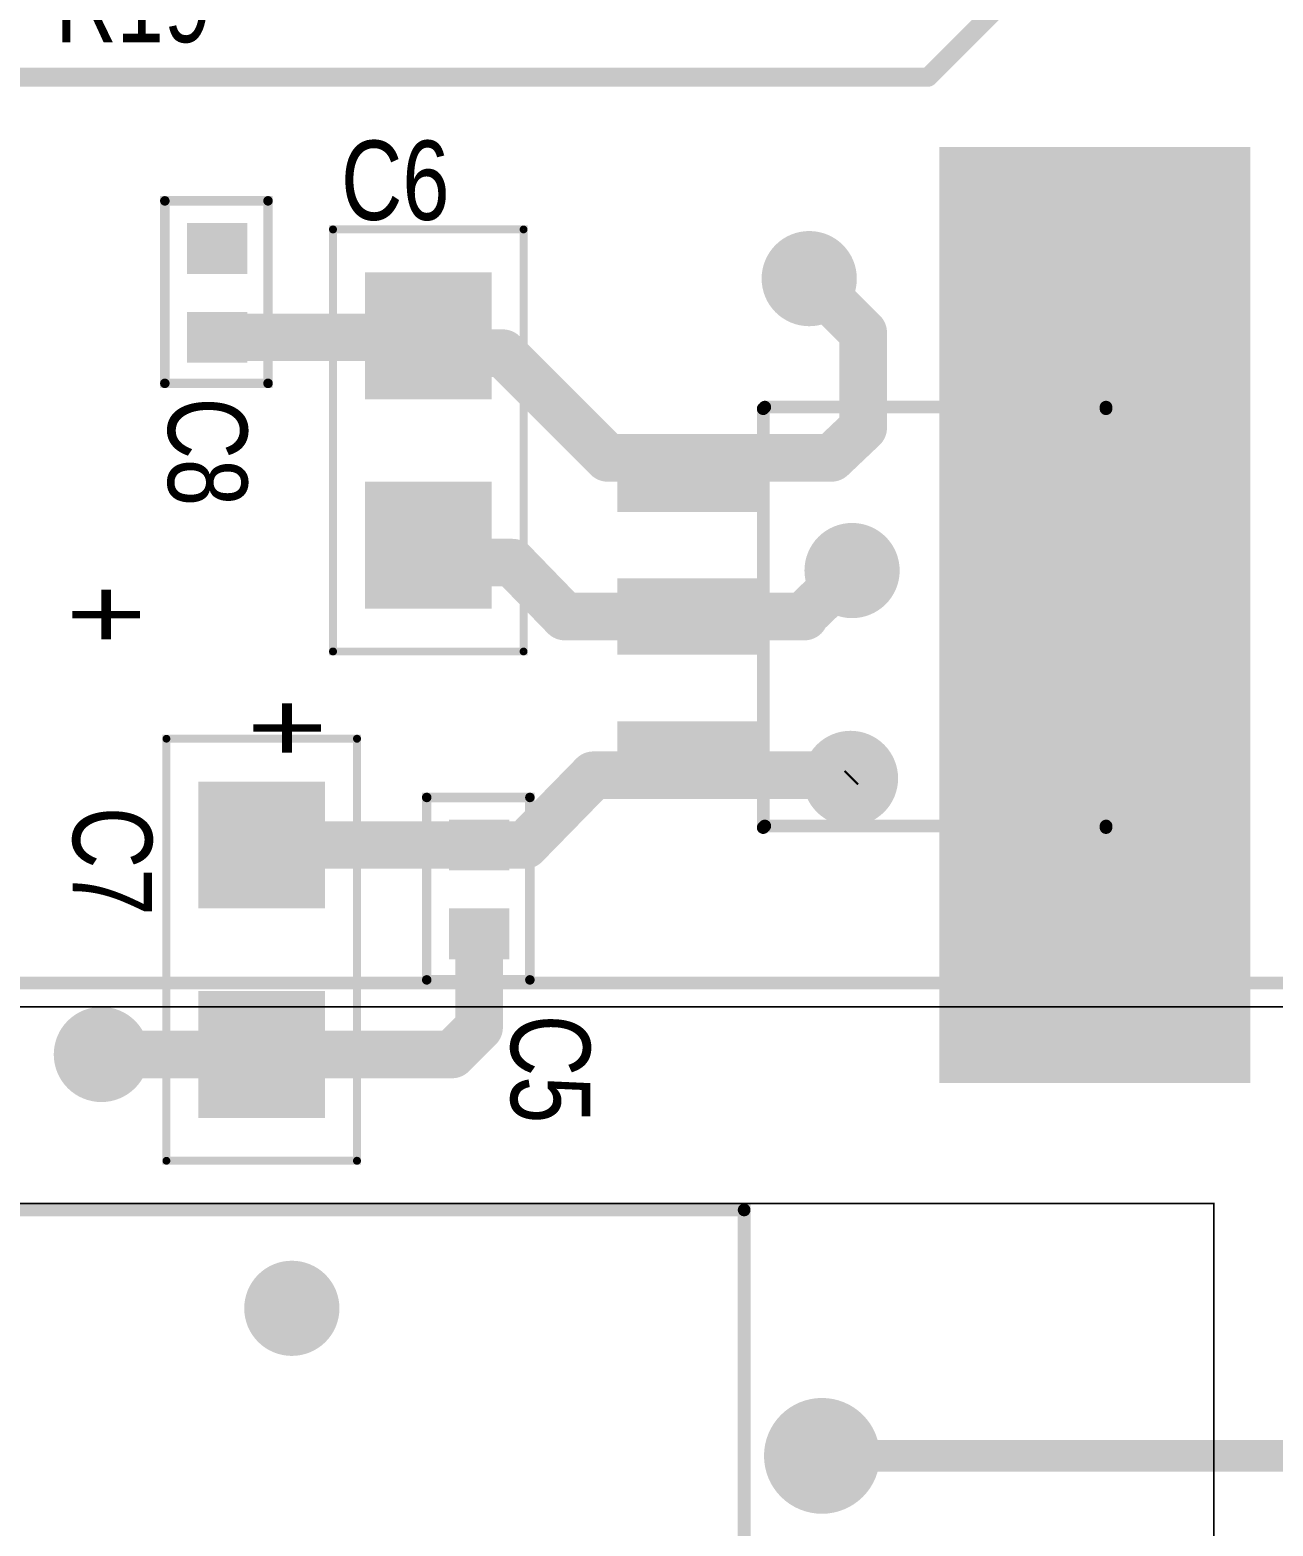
# Model space of a CAD drawing. Extents: x 0 to 8.76, y 0.02 to 4.83.
# Drawn here: x 7.143 to 7.926, y 2.004 to 2.947 of the extents above; entities that cross this region are included whole.
import ezdxf

# ---------------------------------------------------------------- set-up
doc = ezdxf.new("R2010")
doc.units = 0

msp = doc.modelspace()

# ---------------------------------------------------------------- linework, layer by layer
at = {"const_width": 0.001}
for points in [[(1.051, 2.331), (8.563, 2.331), (8.563, 4.484), (1.051, 4.484), (1.051, 2.331)], [(6.748, 2.207), (6.492, 2.207), (6.492, 1.589), (7.888, 1.589), (7.889, 1.587), (7.889, 2.207), (6.748, 2.207)]]:
    msp.add_lwpolyline(points, close=True, dxfattribs=at)
at = {"const_width": 0.0005}
msp.add_lwpolyline([(7.8887, 2.207, 1), (7.8893, 2.207, 1)], format="xyb", close=True, dxfattribs=at)
at = {"layer": 'DRL', "const_width": 0.02}
for points in [[(7.624, 2.79, 1), (7.644, 2.79, 1)], [(7.651, 2.606, 1), (7.671, 2.606, 1)], [(7.65, 2.475, 1), (7.67, 2.475, 1)], [(7.178, 2.301, 1), (7.198, 2.301, 1)], [(7.298, 2.141, 1), (7.318, 2.141, 1)], [(7.298, 2.141, 1), (7.318, 2.141, 1)], [(7.632, 2.048, 1), (7.652, 2.048, 1)]]:
    msp.add_lwpolyline(points, format="xyb", close=True, dxfattribs=at)
at = {"layer": 'FAB', "const_width": 0.02}
for points in [[(7.624, 2.79, 1), (7.644, 2.79, 1)], [(7.651, 2.606, 1), (7.671, 2.606, 1)], [(7.65, 2.475, 1), (7.67, 2.475, 1)], [(7.178, 2.301, 1), (7.198, 2.301, 1)], [(7.298, 2.141, 1), (7.318, 2.141, 1)], [(7.298, 2.141, 1), (7.318, 2.141, 1)]]:
    msp.add_lwpolyline(points, format="xyb", close=True, dxfattribs=at)
at = {"layer": 'GND'}
for points, const_width in [([(7.622, 2.79, 1), (7.646, 2.79, 1)], 0.025), ([(7.649, 2.606, 1), (7.673, 2.606, 1)], 0.025), ([(7.648, 2.475, 1), (7.672, 2.475, 1)], 0.025), ([(7.176, 2.301, 1), (7.2, 2.301, 1)], 0.025), ([(7.296, 2.141, 1), (7.32, 2.141, 1)], 0.025), ([(7.296, 2.141, 1), (7.32, 2.141, 1)], 0.025), ([(7.627, 2.048, 1), (7.657, 2.048, 1)], 0.03)]:
    msp.add_lwpolyline(points, format="xyb", close=True, dxfattribs=dict(at, const_width=const_width))
at = {"layer": 'I10'}
for points, const_width in [([(7.622, 2.79, 1), (7.646, 2.79, 1)], 0.025), ([(7.649, 2.606, 1), (7.673, 2.606, 1)], 0.025), ([(7.648, 2.475, 1), (7.672, 2.475, 1)], 0.025), ([(7.176, 2.301, 1), (7.2, 2.301, 1)], 0.025), ([(7.296, 2.141, 1), (7.32, 2.141, 1)], 0.025), ([(7.296, 2.141, 1), (7.32, 2.141, 1)], 0.025), ([(7.627, 2.048, 1), (7.657, 2.048, 1)], 0.03)]:
    msp.add_lwpolyline(points, format="xyb", close=True, dxfattribs=dict(at, const_width=const_width))
at = {"layer": 'I11'}
for points, const_width in [([(7.622, 2.79, 1), (7.646, 2.79, 1)], 0.025), ([(7.649, 2.606, 1), (7.673, 2.606, 1)], 0.025), ([(7.648, 2.475, 1), (7.672, 2.475, 1)], 0.025), ([(7.176, 2.301, 1), (7.2, 2.301, 1)], 0.025), ([(7.296, 2.141, 1), (7.32, 2.141, 1)], 0.025), ([(7.296, 2.141, 1), (7.32, 2.141, 1)], 0.025), ([(7.627, 2.048, 1), (7.657, 2.048, 1)], 0.03)]:
    msp.add_lwpolyline(points, format="xyb", close=True, dxfattribs=dict(at, const_width=const_width))
at = {"layer": 'I12'}
for points, const_width in [([(7.622, 2.79, 1), (7.646, 2.79, 1)], 0.025), ([(7.649, 2.606, 1), (7.673, 2.606, 1)], 0.025), ([(7.648, 2.475, 1), (7.672, 2.475, 1)], 0.025), ([(7.176, 2.301, 1), (7.2, 2.301, 1)], 0.025), ([(7.296, 2.141, 1), (7.32, 2.141, 1)], 0.025), ([(7.296, 2.141, 1), (7.32, 2.141, 1)], 0.025), ([(7.627, 2.048, 1), (7.657, 2.048, 1)], 0.03)]:
    msp.add_lwpolyline(points, format="xyb", close=True, dxfattribs=dict(at, const_width=const_width))
at = {"layer": 'IN3'}
for points, const_width in [([(7.622, 2.79, 1), (7.646, 2.79, 1)], 0.025), ([(7.649, 2.606, 1), (7.673, 2.606, 1)], 0.025), ([(7.648, 2.475, 1), (7.672, 2.475, 1)], 0.025), ([(7.176, 2.301, 1), (7.2, 2.301, 1)], 0.025), ([(7.296, 2.141, 1), (7.32, 2.141, 1)], 0.025), ([(7.296, 2.141, 1), (7.32, 2.141, 1)], 0.025), ([(7.627, 2.048, 1), (7.657, 2.048, 1)], 0.03)]:
    msp.add_lwpolyline(points, format="xyb", close=True, dxfattribs=dict(at, const_width=const_width))
at = {"layer": 'IN4'}
for points, const_width in [([(7.622, 2.79, 1), (7.646, 2.79, 1)], 0.025), ([(7.649, 2.606, 1), (7.673, 2.606, 1)], 0.025), ([(7.648, 2.475, 1), (7.672, 2.475, 1)], 0.025), ([(7.176, 2.301, 1), (7.2, 2.301, 1)], 0.025), ([(7.296, 2.141, 1), (7.32, 2.141, 1)], 0.025), ([(7.296, 2.141, 1), (7.32, 2.141, 1)], 0.025), ([(7.627, 2.048, 1), (7.657, 2.048, 1)], 0.03)]:
    msp.add_lwpolyline(points, format="xyb", close=True, dxfattribs=dict(at, const_width=const_width))
at = {"layer": 'IN5'}
for points, const_width in [([(7.622, 2.79, 1), (7.646, 2.79, 1)], 0.025), ([(7.649, 2.606, 1), (7.673, 2.606, 1)], 0.025), ([(7.648, 2.475, 1), (7.672, 2.475, 1)], 0.025), ([(7.176, 2.301, 1), (7.2, 2.301, 1)], 0.025), ([(7.296, 2.141, 1), (7.32, 2.141, 1)], 0.025), ([(7.296, 2.141, 1), (7.32, 2.141, 1)], 0.025), ([(7.627, 2.048, 1), (7.657, 2.048, 1)], 0.03)]:
    msp.add_lwpolyline(points, format="xyb", close=True, dxfattribs=dict(at, const_width=const_width))
at = {"layer": 'IN6'}
for points, const_width in [([(7.622, 2.79, 1), (7.646, 2.79, 1)], 0.025), ([(7.649, 2.606, 1), (7.673, 2.606, 1)], 0.025), ([(7.648, 2.475, 1), (7.672, 2.475, 1)], 0.025), ([(7.176, 2.301, 1), (7.2, 2.301, 1)], 0.025), ([(7.296, 2.141, 1), (7.32, 2.141, 1)], 0.025), ([(7.296, 2.141, 1), (7.32, 2.141, 1)], 0.025), ([(7.627, 2.048, 1), (7.657, 2.048, 1)], 0.03)]:
    msp.add_lwpolyline(points, format="xyb", close=True, dxfattribs=dict(at, const_width=const_width))
at = {"layer": 'IN7'}
for points, const_width in [([(7.622, 2.79, 1), (7.646, 2.79, 1)], 0.025), ([(7.649, 2.606, 1), (7.673, 2.606, 1)], 0.025), ([(7.648, 2.475, 1), (7.672, 2.475, 1)], 0.025), ([(7.176, 2.301, 1), (7.2, 2.301, 1)], 0.025), ([(7.296, 2.141, 1), (7.32, 2.141, 1)], 0.025), ([(7.296, 2.141, 1), (7.32, 2.141, 1)], 0.025), ([(7.627, 2.048, 1), (7.657, 2.048, 1)], 0.03)]:
    msp.add_lwpolyline(points, format="xyb", close=True, dxfattribs=dict(at, const_width=const_width))
at = {"layer": 'IN8'}
for points, const_width in [([(7.622, 2.79, 1), (7.646, 2.79, 1)], 0.025), ([(7.649, 2.606, 1), (7.673, 2.606, 1)], 0.025), ([(7.648, 2.475, 1), (7.672, 2.475, 1)], 0.025), ([(7.176, 2.301, 1), (7.2, 2.301, 1)], 0.025), ([(7.296, 2.141, 1), (7.32, 2.141, 1)], 0.025), ([(7.296, 2.141, 1), (7.32, 2.141, 1)], 0.025), ([(7.627, 2.048, 1), (7.657, 2.048, 1)], 0.03)]:
    msp.add_lwpolyline(points, format="xyb", close=True, dxfattribs=dict(at, const_width=const_width))
at = {"layer": 'IN9'}
for points, const_width in [([(7.622, 2.79, 1), (7.646, 2.79, 1)], 0.025), ([(7.649, 2.606, 1), (7.673, 2.606, 1)], 0.025), ([(7.648, 2.475, 1), (7.672, 2.475, 1)], 0.025), ([(7.176, 2.301, 1), (7.2, 2.301, 1)], 0.025), ([(7.296, 2.141, 1), (7.32, 2.141, 1)], 0.025), ([(7.296, 2.141, 1), (7.32, 2.141, 1)], 0.025), ([(7.627, 2.048, 1), (7.657, 2.048, 1)], 0.03)]:
    msp.add_lwpolyline(points, format="xyb", close=True, dxfattribs=dict(at, const_width=const_width))
at = {"layer": 'NOT', "const_width": 0.02}
for points in [[(7.624, 2.79, 1), (7.644, 2.79, 1)], [(7.651, 2.606, 1), (7.671, 2.606, 1)], [(7.65, 2.475, 1), (7.67, 2.475, 1)], [(7.178, 2.301, 1), (7.198, 2.301, 1)], [(7.298, 2.141, 1), (7.318, 2.141, 1)], [(7.298, 2.141, 1), (7.318, 2.141, 1)]]:
    msp.add_lwpolyline(points, format="xyb", close=True, dxfattribs=at)
at = {"layer": 'PWR'}
for points, const_width in [([(7.622, 2.79, 1), (7.646, 2.79, 1)], 0.025), ([(7.649, 2.606, 1), (7.673, 2.606, 1)], 0.025), ([(7.648, 2.475, 1), (7.672, 2.475, 1)], 0.025), ([(7.176, 2.301, 1), (7.2, 2.301, 1)], 0.025), ([(7.296, 2.141, 1), (7.32, 2.141, 1)], 0.025), ([(7.296, 2.141, 1), (7.32, 2.141, 1)], 0.025), ([(7.627, 2.048, 1), (7.657, 2.048, 1)], 0.03)]:
    msp.add_lwpolyline(points, format="xyb", close=True, dxfattribs=dict(at, const_width=const_width))
at = {"layer": 'SMT'}
for points, const_width in [([(7.619, 2.79, 1), (7.649, 2.79, 1)], 0.03), ([(7.646, 2.606, 1), (7.676, 2.606, 1)], 0.03), ([(7.645, 2.475, 1), (7.675, 2.475, 1)], 0.03), ([(7.173, 2.301, 1), (7.203, 2.301, 1)], 0.03), ([(7.293, 2.141, 1), (7.323, 2.141, 1)], 0.03), ([(7.293, 2.141, 1), (7.323, 2.141, 1)], 0.03), ([(7.624, 2.048, 1), (7.66, 2.048, 1)], 0.037)]:
    msp.add_lwpolyline(points, format="xyb", close=True, dxfattribs=dict(at, const_width=const_width))
for points in [[(7.716, 2.283), (7.912, 2.283), (7.716, 2.873), (7.912, 2.873)], [(7.242, 2.793), (7.28, 2.793), (7.242, 2.825), (7.28, 2.825)], [(7.354, 2.714), (7.434, 2.714), (7.354, 2.794), (7.434, 2.794)], [(7.242, 2.737), (7.28, 2.737), (7.242, 2.769), (7.28, 2.769)], [(7.513, 2.643), (7.601, 2.643), (7.513, 2.691), (7.601, 2.691)], [(7.354, 2.582), (7.434, 2.582), (7.354, 2.662), (7.434, 2.662)], [(7.513, 2.553), (7.601, 2.553), (7.513, 2.601), (7.601, 2.601)], [(7.513, 2.463), (7.601, 2.463), (7.513, 2.511), (7.601, 2.511)], [(7.249, 2.393), (7.329, 2.393), (7.249, 2.473), (7.329, 2.473)], [(7.407, 2.417), (7.445, 2.417), (7.407, 2.449), (7.445, 2.449)], [(7.407, 2.361), (7.445, 2.361), (7.407, 2.393), (7.445, 2.393)], [(7.249, 2.261), (7.329, 2.261), (7.249, 2.341), (7.329, 2.341)]]:
    msp.add_solid(points, dxfattribs=at)
at = {"layer": 'SPT', "const_width": 0.037}
msp.add_lwpolyline([(7.624, 2.048, 1), (7.66, 2.048, 1)], format="xyb", close=True, dxfattribs=at)
at = {"layer": 'SPT'}
for points in [[(7.716, 2.283), (7.912, 2.283), (7.716, 2.873), (7.912, 2.873)], [(7.242, 2.793), (7.28, 2.793), (7.242, 2.825), (7.28, 2.825)], [(7.354, 2.714), (7.434, 2.714), (7.354, 2.794), (7.434, 2.794)], [(7.242, 2.737), (7.28, 2.737), (7.242, 2.769), (7.28, 2.769)], [(7.513, 2.643), (7.601, 2.643), (7.513, 2.691), (7.601, 2.691)], [(7.354, 2.582), (7.434, 2.582), (7.354, 2.662), (7.434, 2.662)], [(7.513, 2.553), (7.601, 2.553), (7.513, 2.601), (7.601, 2.601)], [(7.513, 2.463), (7.601, 2.463), (7.513, 2.511), (7.601, 2.511)], [(7.249, 2.393), (7.329, 2.393), (7.249, 2.473), (7.329, 2.473)], [(7.407, 2.417), (7.445, 2.417), (7.407, 2.449), (7.445, 2.449)], [(7.407, 2.361), (7.445, 2.361), (7.407, 2.393), (7.445, 2.393)], [(7.249, 2.261), (7.329, 2.261), (7.249, 2.341), (7.329, 2.341)]]:
    msp.add_solid(points, dxfattribs=at)
at = {"layer": 'SST'}
for points, const_width in [([(1.066, 4.467), (1.066, 2.346), (8.547, 2.346), (8.548, 2.365), (8.548, 4.469), (1.067, 4.469), (1.067, 4.468), (1.066, 4.467)], 0.008), ([(7.228, 2.839), (7.293, 2.839), (7.293, 2.839), (7.293, 2.724), (7.228, 2.724), (7.228, 2.839)], 0.006), ([(7.334, 2.555), (7.334, 2.821), (7.454, 2.821), (7.454, 2.555), (7.334, 2.555)], 0.005), ([(7.349, 2.5), (7.349, 2.234), (7.229, 2.234), (7.229, 2.5), (7.349, 2.5)], 0.005), ([(7.393, 2.463), (7.458, 2.463), (7.458, 2.463), (7.458, 2.348), (7.393, 2.348), (7.393, 2.463)], 0.006), ([(6.962, 1.593), (6.862, 1.593), (6.862, 2.203), (7.593, 2.203), (7.593, 1.593), (6.962, 1.593)], 0.008)]:
    msp.add_lwpolyline(points, close=True, dxfattribs=dict(at, const_width=const_width))
for points, const_width in [([(7.2265, 2.839, 1), (7.2295, 2.839, 1)], 0.003), ([(7.2265, 2.839, 1), (7.2295, 2.839, 1)], 0.003), ([(7.2915, 2.839, 1), (7.2945, 2.839, 1)], 0.003), ([(7.2915, 2.839, 1), (7.2945, 2.839, 1)], 0.003), ([(7.3327, 2.821, 1), (7.3352, 2.821, 1)], 0.0025), ([(7.4528, 2.821, 1), (7.4552, 2.821, 1)], 0.0025), ([(7.2265, 2.724, 1), (7.2295, 2.724, 1)], 0.003), ([(7.2915, 2.724, 1), (7.2945, 2.724, 1)], 0.003), ([(7.603, 2.708, 1), (7.607, 2.708, 1)], 0.004), ([(7.604, 2.709, 1), (7.608, 2.709, 1)], 0.004), ([(7.819, 2.709, 1), (7.823, 2.709, 1)], 0.004), ([(7.819, 2.708, 1), (7.823, 2.708, 1)], 0.004), ([(7.3327, 2.555, 1), (7.3352, 2.555, 1)], 0.0025), ([(7.3327, 2.555, 1), (7.3352, 2.555, 1)], 0.0025), ([(7.4528, 2.555, 1), (7.4552, 2.555, 1)], 0.0025), ([(7.2278, 2.5, 1), (7.2302, 2.5, 1)], 0.0025), ([(7.3478, 2.5, 1), (7.3503, 2.5, 1)], 0.0025), ([(7.3478, 2.5, 1), (7.3503, 2.5, 1)], 0.0025), ([(7.3915, 2.463, 1), (7.3945, 2.463, 1)], 0.003), ([(7.3915, 2.463, 1), (7.3945, 2.463, 1)], 0.003), ([(7.4565, 2.463, 1), (7.4595, 2.463, 1)], 0.003), ([(7.4565, 2.463, 1), (7.4595, 2.463, 1)], 0.003), ([(7.603, 2.444, 1), (7.607, 2.444, 1)], 0.004), ([(7.604, 2.445, 1), (7.608, 2.445, 1)], 0.004), ([(7.819, 2.445, 1), (7.823, 2.445, 1)], 0.004), ([(7.819, 2.444, 1), (7.823, 2.444, 1)], 0.004), ([(7.3915, 2.348, 1), (7.3945, 2.348, 1)], 0.003), ([(7.4565, 2.348, 1), (7.4595, 2.348, 1)], 0.003), ([(7.2278, 2.234, 1), (7.2302, 2.234, 1)], 0.0025), ([(7.3478, 2.234, 1), (7.3503, 2.234, 1)], 0.0025), ([(7.591, 2.203, 1), (7.595, 2.203, 1)], 0.004), ([(7.624, 2.048, 1), (7.66, 2.048, 1)], 0.037)]:
    msp.add_lwpolyline(points, format="xyb", close=True, dxfattribs=dict(at, const_width=const_width))
at = {"layer": 'SST', "const_width": 0.008}
for points in [[(7.605, 2.444), (7.605, 2.708)], [(7.821, 2.709), (7.606, 2.709)], [(7.821, 2.444), (7.821, 2.708)], [(7.821, 2.445), (7.606, 2.445)]]:
    msp.add_lwpolyline(points, dxfattribs=at)
at = {"layer": 'TOP'}
for points, const_width in [([(7.709, 2.917), (7.892, 3.1)], 0.012), ([(6.784, 2.917), (7.709, 2.917)], 0.012), ([(7.668, 2.756), (7.634, 2.79)], 0.03), ([(7.261, 2.753), (7.393, 2.753)], 0.03), ([(7.393, 2.753), (7.394, 2.754)], 0.03), ([(7.394, 2.754), (7.394, 2.743)], 0.03), ([(7.668, 2.696), (7.668, 2.756)], 0.03), ([(7.394, 2.743), (7.441, 2.743)], 0.03), ([(7.441, 2.743), (7.507, 2.677)], 0.03), ([(7.648, 2.677), (7.668, 2.696)], 0.03), ([(7.507, 2.677), (7.554, 2.677)], 0.03), ([(7.554, 2.677), (7.648, 2.677)], 0.03), ([(7.394, 2.611), (7.394, 2.622)], 0.03), ([(7.447, 2.611), (7.394, 2.611)], 0.03), ([(7.48, 2.577), (7.447, 2.611)], 0.03), ([(7.63, 2.577), (7.659, 2.605)], 0.03), ([(7.659, 2.605), (7.66, 2.605)], 0.03), ([(7.66, 2.605), (7.661, 2.606)], 0.03), ([(7.631, 2.577), (7.48, 2.577)], 0.03), ([(7.554, 2.577), (7.63, 2.577)], 0.03), ([(7.554, 2.577), (7.63, 2.577)], 0.03), ([(7.63, 2.577), (7.631, 2.577)], 0.03), ([(7.498, 2.477), (7.455, 2.433)], 0.03), ([(7.554, 2.477), (7.498, 2.477)], 0.03), ([(7.554, 2.477), (7.661, 2.477)], 0.03), ([(7.661, 2.477), (7.661, 2.476)], 0.03), ([(7.661, 2.476), (7.66, 2.475)], 0.012), ([(7.289, 2.433), (7.426, 2.433)], 0.03), ([(7.455, 2.433), (7.426, 2.433)], 0.03), ([(7.426, 2.377), (7.426, 2.318)], 0.03), ([(7.426, 2.318), (7.409, 2.301)], 0.03), ([(7.289, 2.301), (7.188, 2.301)], 0.03), ([(7.409, 2.301), (7.289, 2.301)], 0.03), ([(7.642, 2.048), (8.201, 2.048)], 0.02)]:
    msp.add_lwpolyline(points, dxfattribs=dict(at, const_width=const_width))
for points, const_width in [([(7.706, 2.917, 1), (7.712, 2.917, 1)], 0.006), ([(7.706, 2.917, 1), (7.712, 2.917, 1)], 0.006), ([(7.622, 2.79, 1), (7.646, 2.79, 1)], 0.025), ([(7.6265, 2.79, 1), (7.6415, 2.79, 1)], 0.015), ([(7.2535, 2.753, 1), (7.2685, 2.753, 1)], 0.015), ([(7.3855, 2.753, 1), (7.4005, 2.753, 1)], 0.015), ([(7.3855, 2.753, 1), (7.4005, 2.753, 1)], 0.015), ([(7.3865, 2.754, 1), (7.4015, 2.754, 1)], 0.015), ([(7.3865, 2.754, 1), (7.4015, 2.754, 1)], 0.015), ([(7.6605, 2.756, 1), (7.6755, 2.756, 1)], 0.015), ([(7.6605, 2.756, 1), (7.6755, 2.756, 1)], 0.015), ([(7.3865, 2.743, 1), (7.4015, 2.743, 1)], 0.015), ([(7.3865, 2.743, 1), (7.4015, 2.743, 1)], 0.015), ([(7.4335, 2.743, 1), (7.4485, 2.743, 1)], 0.015), ([(7.4335, 2.743, 1), (7.4485, 2.743, 1)], 0.015), ([(7.6605, 2.696, 1), (7.6755, 2.696, 1)], 0.015), ([(7.6605, 2.696, 1), (7.6755, 2.696, 1)], 0.015), ([(7.4995, 2.677, 1), (7.5145, 2.677, 1)], 0.015), ([(7.4995, 2.677, 1), (7.5145, 2.677, 1)], 0.015), ([(7.5465, 2.677, 1), (7.5615, 2.677, 1)], 0.015), ([(7.5465, 2.677, 1), (7.5615, 2.677, 1)], 0.015), ([(7.6405, 2.677, 1), (7.6555, 2.677, 1)], 0.015), ([(7.6405, 2.677, 1), (7.6555, 2.677, 1)], 0.015), ([(7.3865, 2.622, 1), (7.4015, 2.622, 1)], 0.015), ([(7.3865, 2.611, 1), (7.4015, 2.611, 1)], 0.015), ([(7.3865, 2.611, 1), (7.4015, 2.611, 1)], 0.015), ([(7.4395, 2.611, 1), (7.4545, 2.611, 1)], 0.015), ([(7.4395, 2.611, 1), (7.4545, 2.611, 1)], 0.015), ([(7.649, 2.606, 1), (7.673, 2.606, 1)], 0.025), ([(7.6515, 2.605, 1), (7.6665, 2.605, 1)], 0.015), ([(7.6515, 2.605, 1), (7.6665, 2.605, 1)], 0.015), ([(7.6525, 2.605, 1), (7.6675, 2.605, 1)], 0.015), ([(7.6525, 2.605, 1), (7.6675, 2.605, 1)], 0.015), ([(7.6535, 2.606, 1), (7.6685, 2.606, 1)], 0.015), ([(7.4725, 2.577, 1), (7.4875, 2.577, 1)], 0.015), ([(7.4725, 2.577, 1), (7.4875, 2.577, 1)], 0.015), ([(7.5465, 2.577, 1), (7.5615, 2.577, 1)], 0.015), ([(7.5465, 2.577, 1), (7.5615, 2.577, 1)], 0.015), ([(7.6225, 2.577, 1), (7.6375, 2.577, 1)], 0.015), ([(7.6225, 2.577, 1), (7.6375, 2.577, 1)], 0.015), ([(7.6225, 2.577, 1), (7.6375, 2.577, 1)], 0.015), ([(7.6225, 2.577, 1), (7.6375, 2.577, 1)], 0.015), ([(7.6235, 2.577, 1), (7.6385, 2.577, 1)], 0.015), ([(7.6235, 2.577, 1), (7.6385, 2.577, 1)], 0.015), ([(7.648, 2.475, 1), (7.672, 2.475, 1)], 0.025), ([(7.4905, 2.477, 1), (7.5055, 2.477, 1)], 0.015), ([(7.4905, 2.477, 1), (7.5055, 2.477, 1)], 0.015), ([(7.5465, 2.477, 1), (7.5615, 2.477, 1)], 0.015), ([(7.5465, 2.477, 1), (7.5615, 2.477, 1)], 0.015), ([(7.6535, 2.477, 1), (7.6685, 2.477, 1)], 0.015), ([(7.6535, 2.477, 1), (7.6685, 2.477, 1)], 0.015), ([(7.6535, 2.476, 1), (7.6685, 2.476, 1)], 0.015), ([(7.657, 2.475, 1), (7.663, 2.475, 1)], 0.006), ([(7.658, 2.476, 1), (7.664, 2.476, 1)], 0.006), ([(7.2815, 2.433, 1), (7.2965, 2.433, 1)], 0.015), ([(7.4185, 2.433, 1), (7.4335, 2.433, 1)], 0.015), ([(7.4185, 2.433, 1), (7.4335, 2.433, 1)], 0.015), ([(7.4475, 2.433, 1), (7.4625, 2.433, 1)], 0.015), ([(7.4475, 2.433, 1), (7.4625, 2.433, 1)], 0.015), ([(7.4185, 2.377, 1), (7.4335, 2.377, 1)], 0.015), ([(7.4185, 2.318, 1), (7.4335, 2.318, 1)], 0.015), ([(7.4185, 2.318, 1), (7.4335, 2.318, 1)], 0.015), ([(7.176, 2.301, 1), (7.2, 2.301, 1)], 0.025), ([(7.1805, 2.301, 1), (7.1955, 2.301, 1)], 0.015), ([(7.2815, 2.301, 1), (7.2965, 2.301, 1)], 0.015), ([(7.2815, 2.301, 1), (7.2965, 2.301, 1)], 0.015), ([(7.4015, 2.301, 1), (7.4165, 2.301, 1)], 0.015), ([(7.4015, 2.301, 1), (7.4165, 2.301, 1)], 0.015), ([(7.296, 2.141, 1), (7.32, 2.141, 1)], 0.025), ([(7.296, 2.141, 1), (7.32, 2.141, 1)], 0.025), ([(7.627, 2.048, 1), (7.657, 2.048, 1)], 0.03), ([(7.637, 2.048, 1), (7.647, 2.048, 1)], 0.01)]:
    msp.add_lwpolyline(points, format="xyb", close=True, dxfattribs=dict(at, const_width=const_width))
for points in [[(7.716, 2.283), (7.912, 2.283), (7.716, 2.873), (7.912, 2.873)], [(7.242, 2.793), (7.28, 2.793), (7.242, 2.825), (7.28, 2.825)], [(7.354, 2.714), (7.434, 2.714), (7.354, 2.794), (7.434, 2.794)], [(7.242, 2.737), (7.28, 2.737), (7.242, 2.769), (7.28, 2.769)], [(7.513, 2.643), (7.601, 2.643), (7.513, 2.691), (7.601, 2.691)], [(7.354, 2.582), (7.434, 2.582), (7.354, 2.662), (7.434, 2.662)], [(7.513, 2.553), (7.601, 2.553), (7.513, 2.601), (7.601, 2.601)], [(7.513, 2.463), (7.601, 2.463), (7.513, 2.511), (7.601, 2.511)], [(7.249, 2.393), (7.329, 2.393), (7.249, 2.473), (7.329, 2.473)], [(7.407, 2.417), (7.445, 2.417), (7.407, 2.449), (7.445, 2.449)], [(7.407, 2.361), (7.445, 2.361), (7.407, 2.393), (7.445, 2.393)], [(7.249, 2.261), (7.329, 2.261), (7.249, 2.341), (7.329, 2.341)]]:
    msp.add_solid(points, dxfattribs=at)

# ---------------------------------------------------------------- texts
at = {"layer": 'SST', "width": 0.8}
msp.add_text('R19', height=0.05, dxfattribs=at).set_placement((7.159, 2.939))
for s, height, rotation, p in [('C6', 0.05, 360, (7.339, 2.827)), ('C8', 0.05, 270, (7.23, 2.715)), ('+', 0.06, 270, (7.162, 2.597)), ('+', 0.06, 90, (7.334, 2.488)), ('C7', 0.05, 270, (7.17, 2.457)), ('C5', 0.05, 270, (7.446, 2.326))]:
    msp.add_text(s, height=height, rotation=rotation, dxfattribs=at).set_placement(p)

doc.saveas('drawing.dxf')
